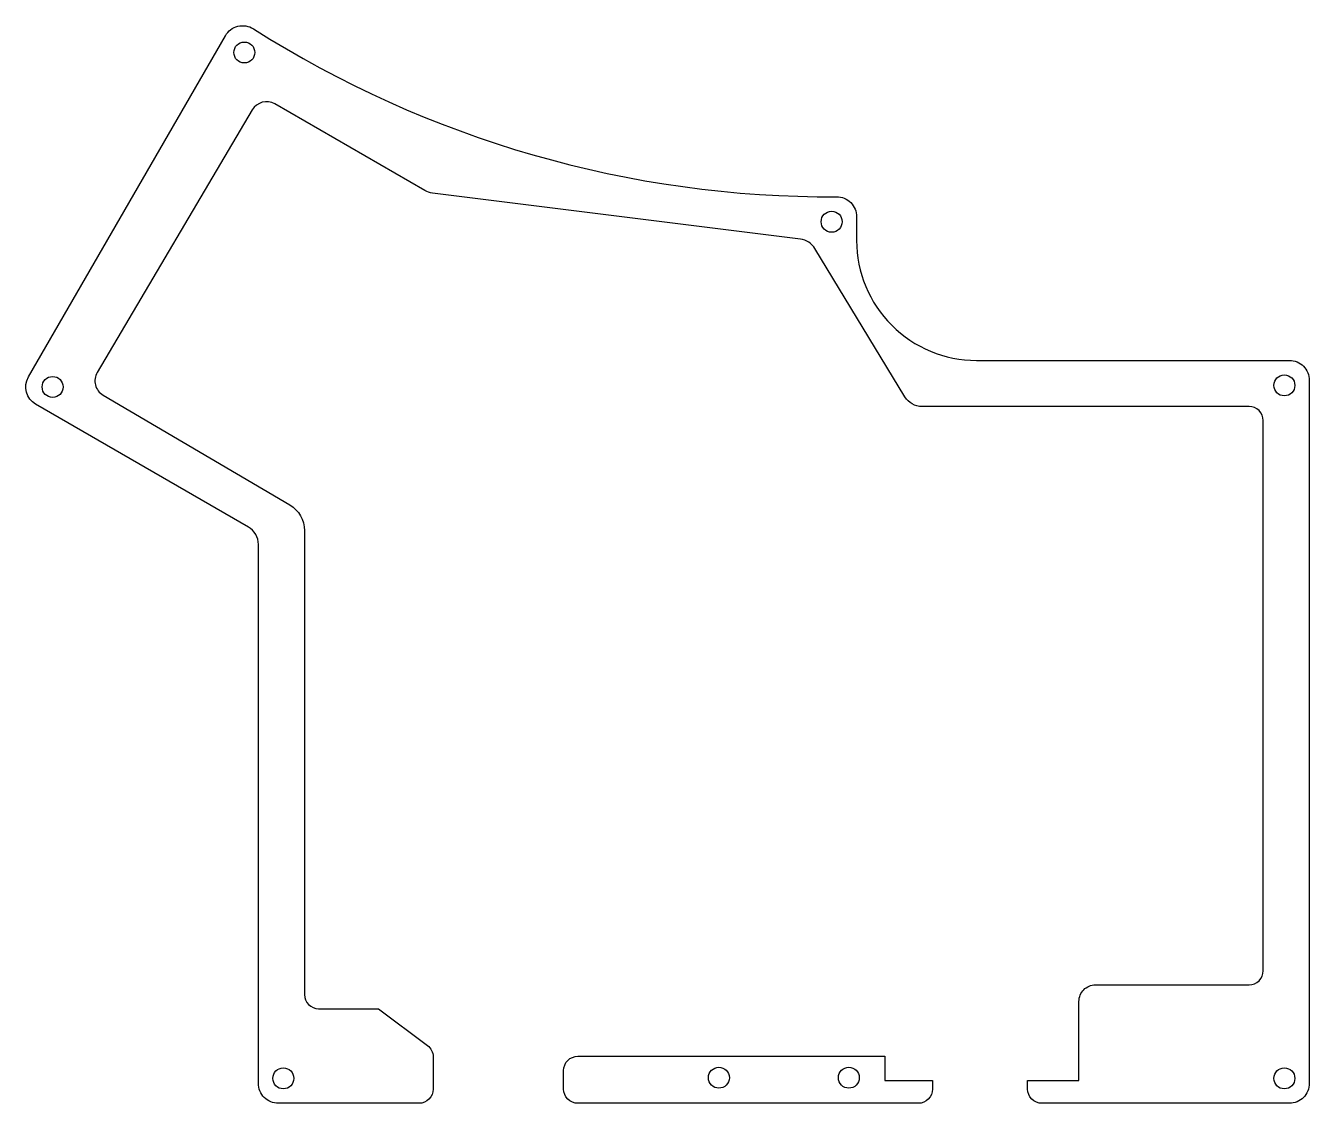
# Model space of a CAD drawing. Header units: inches. Extents: x -7.92 to -2.85, y 1.94 to 6.19.
import ezdxf

# ---------------------------------------------------------------- set-up
doc = ezdxf.new("R2010")
doc.units = ezdxf.units.IN
doc.layers.get('0').update_dxf_attribs({"linetype": 'CONTINUOUS'})

msp = doc.modelspace()

# ---------------------------------------------------------------- linework, layer by layer
for points in [[(-6.3312, 2.165, -0.236068), (-6.3088, 2.1202), (-6.3088, 1.993, -0.414214), (-6.3648, 1.937), (-6.9191, 1.937, -0.414214), (-6.9978, 2.0157), (-6.9978, 4.1403, 0.267958), (-7.0372, 4.2084), (-7.876, 4.6927, -0.414204), (-7.9048, 4.8003), (-7.1281, 6.1458, -0.426859), (-7.0176, 6.1729, 0.144063), (-4.7178, 5.5107, -0.414214), (-4.6391, 5.4319), (-4.6391, 5.3381, 0.414214), (-4.1666, 4.8657), (-2.9328, 4.8657, -0.414214), (-2.8541, 4.7869), (-2.8541, 2.0157, -0.414214), (-2.9328, 1.937), (-3.9089, 1.937, -0.414214), (-3.9649, 1.993), (-3.9649, 2.0275), (-3.7624, 2.0275), (-3.7624, 2.3388, -0.414214), (-3.6974, 2.4038), (-3.0915, 2.4038, 0.414214), (-3.0359, 2.4594), (-3.0359, 4.6281), (-3.036, 4.6282), (-3.0359, 4.6282, 0.414214), (-3.0915, 4.6838), (-4.3809, 4.6838, -0.262035), (-4.4483, 4.7217), (-4.8033, 5.3065, 0.229066), (-4.8609, 5.3437), (-6.3115, 5.5251, -0.100052), (-6.3411, 5.535), (-6.933, 5.8765, 0.411156), (-7.0219, 5.8531), (-7.6333, 4.8184, 0.414791), (-7.6102, 4.729), (-6.8738, 4.2958, -0.265772), (-6.8159, 4.1946), (-6.8159, 2.3657, 0.414214), (-6.7602, 2.31), (-6.5246, 2.31)], [(-6.3312, 2.165, -0.236068), (-6.3088, 2.1202), (-6.3088, 1.993, -0.414214), (-6.3648, 1.937), (-6.9191, 1.937, -0.414214), (-6.9978, 2.0157), (-6.9978, 4.1403, 0.267958), (-7.0372, 4.2084), (-7.876, 4.6927, -0.414204), (-7.9048, 4.8003), (-7.1281, 6.1458, -0.426859), (-7.0176, 6.1729, 0.144063), (-4.7178, 5.5107, -0.414214), (-4.6391, 5.4319), (-4.6391, 5.3381, 0.414214), (-4.1666, 4.8657), (-2.9328, 4.8657, -0.414214), (-2.8541, 4.7869), (-2.8541, 2.0157, -0.414214), (-2.9328, 1.937), (-3.9089, 1.937, -0.414214), (-3.9649, 1.993), (-3.9649, 2.0275), (-3.7624, 2.0275), (-3.7624, 2.3388, -0.414214), (-3.6974, 2.4038), (-3.0915, 2.4038, 0.414214), (-3.0359, 2.4594), (-3.0359, 4.6281), (-3.036, 4.6282), (-3.0359, 4.6282, 0.414214), (-3.0915, 4.6838), (-4.3809, 4.6838, -0.262035), (-4.4483, 4.7217), (-4.8033, 5.3065, 0.229066), (-4.8609, 5.3437), (-6.3115, 5.5251, -0.100052), (-6.3411, 5.535), (-6.933, 5.8765, 0.411156), (-7.0219, 5.8531), (-7.6333, 4.8184, 0.414791), (-7.6102, 4.729), (-6.8738, 4.2958, -0.265772), (-6.8159, 4.1946), (-6.8159, 2.3657, 0.414214), (-6.7602, 2.31), (-6.5246, 2.31)], [(-5.7944, 2.0665, -0.414214), (-5.7384, 2.1225), (-4.5274, 2.1225), (-4.5274, 2.0275), (-4.3399, 2.0275), (-4.3399, 1.993, -0.414214), (-4.3959, 1.937), (-5.7384, 1.937, -0.414214), (-5.7944, 1.993)]]:
    msp.add_lwpolyline(points, format="xyb", close=True)
for centre in [(-7.0532, 6.0794), (-7.0532, 6.0794), (-4.7375, 5.4123), (-4.7375, 5.4123), (-2.9525, 4.7673), (-2.9525, 4.7673), (-7.809, 4.7609), (-7.809, 4.7609), (-6.8994, 2.0354), (-6.8994, 2.0354), (-5.1821, 2.038), (-4.6698, 2.038), (-2.9525, 2.0354), (-2.9525, 2.0354)]:
    msp.add_circle(centre, 0.0413)

doc.saveas('drawing.dxf')
